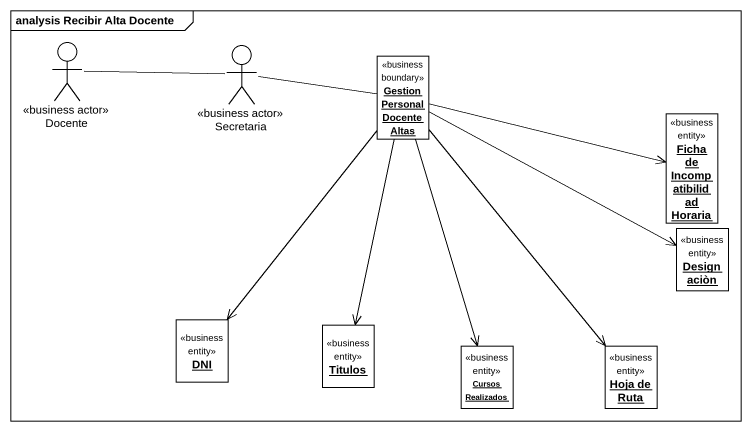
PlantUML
@startuml
mainframe analysis Recibir Alta Docente
allowmixing
hide circle
hide empty members
actor Docente <<business actor>>
actor Secretaria <<business actor>>
object "Gestion Personal Docente Altas" as Gestion_Personal_Docente <<business boundary>>
object "Ficha de Incompatibilidad Horaria" as Ficha_de_Incompatibilidad <<business entity>>
object Designaciòn <<business entity>>
object DNI <<business entity>>
object Titulos <<business entity>>
object "Cursos Realizados" as Cursos_Realizados <<business entity>>
object "Hoja de Ruta" as Hoja_de_Ruta <<business entity>>
Docente -right- Secretaria
Gestion_Personal_Docente -left- Secretaria
Gestion_Personal_Docente -right-> Ficha_de_Incompatibilidad
Gestion_Personal_Docente -right-> Designaciòn
Gestion_Personal_Docente --> DNI
Gestion_Personal_Docente --> Titulos
Gestion_Personal_Docente --> Cursos_Realizados
Gestion_Personal_Docente --> Hoja_de_Ruta
@enduml
